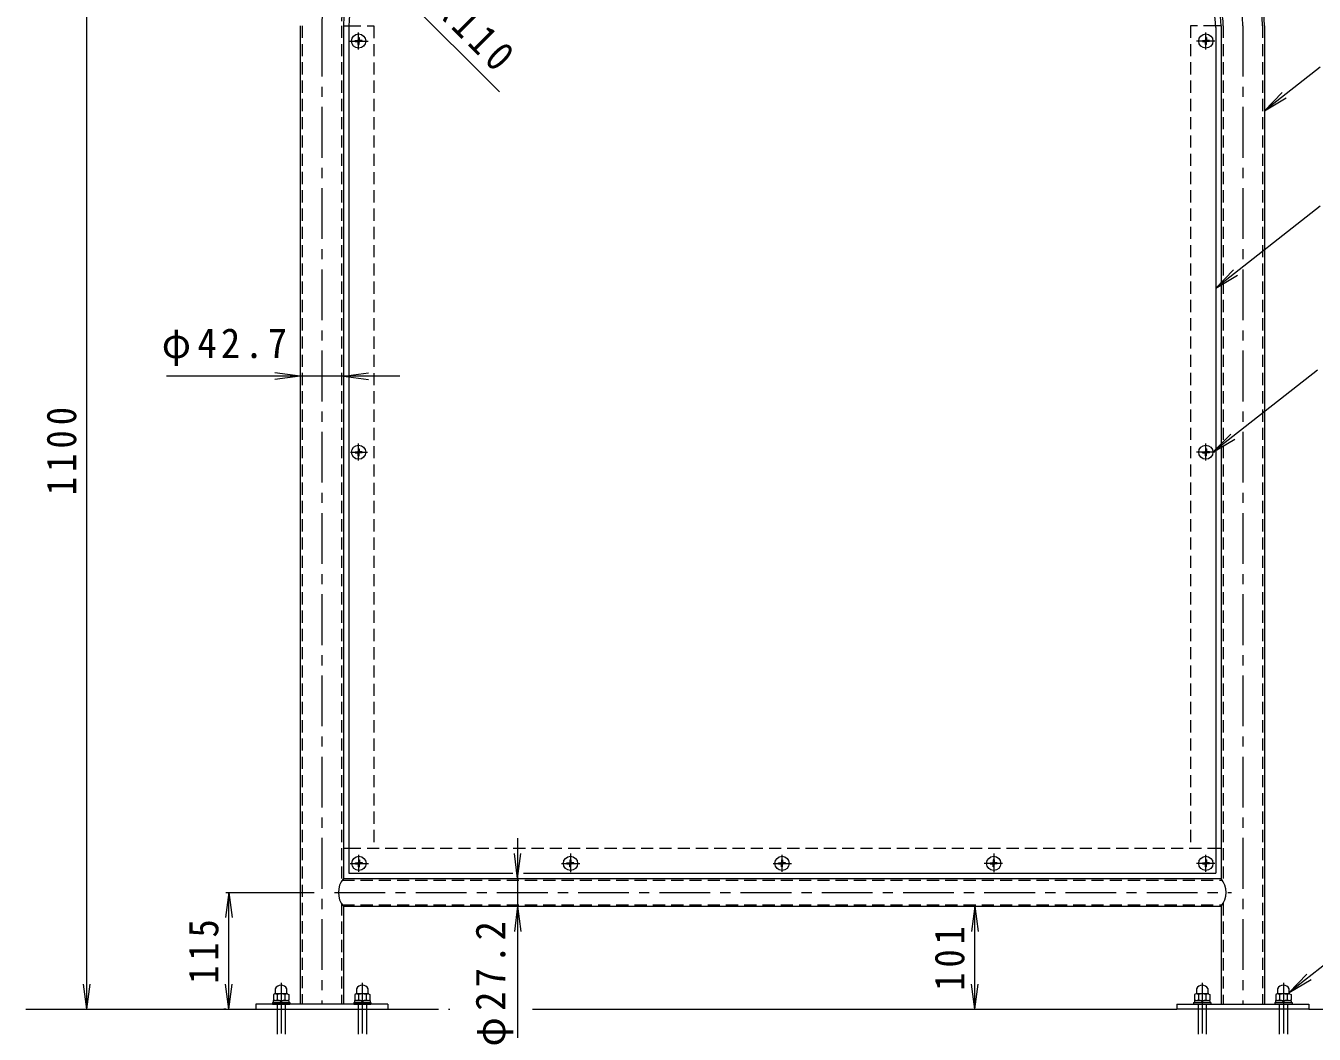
# Model space of a CAD drawing. Units: millimetres, scale not verified. Extents: x -816 to 1708, y -1360 to 1008.
# Drawn here: x -745 to 524, y -852 to 141 of the extents above; entities that cross this region are included whole.
import ezdxf

# ---------------------------------------------------------------- set-up
doc = ezdxf.new("R2010")
doc.units = ezdxf.units.MM
doc.header["$LTSCALE"] = 10
for name, pattern in [('CHAIN1', [8, 5, -1, 1, -1]), ('DASHED1', [1.8, 1.2, -0.6]), ('DOUBLE_CHAIN1', [8.8, 5, -1, 0.6, -0.6, 0.6, -1])]:
    doc.linetypes.add(name, pattern=pattern)
for name, color, linetype, lineweight in [('0-0_通り芯', 4, 'Continuous', 9), ('0-1_躯体', 3, 'CHAIN1', 9), ('0-2_仕上', 6, 'Continuous', 5), ('0-4_その他', 7, 'Continuous', 9), ('0-5_寸法', 2, 'Continuous', 9), ('0-9', 2, 'Continuous', 9), ('0-A', 2, 'Continuous', 9), ('0-C', 7, 'Continuous', 9), ('0-F', 7, 'Continuous', 9)]:
    doc.layers.add(name, color=color, linetype=linetype, lineweight=lineweight)
doc.styles.add('ＭＳ ゴシック', font='')
doc.styles.get('ＭＳ ゴシック').set_extended_font_data('MS Gothic')

msp = doc.modelspace()

# ---------------------------------------------------------------- linework, layer by layer
at = {"layer": '0-0_通り芯'}
for p, q in [((-475, 140.93), (-475, -822.72)), ((-432.3, 140.93), (-432.3, -699.12)), ((432.3, 140.93), (432.3, -699.12)), ((475, 140.93), (475, -822.72)), ((-432.3, -699.12), (432.3, -699.12)), ((-432.3, -726.32), (-432.3, -822.72)), ((-432.3, -726.32), (432.3, -726.32)), ((432.3, -726.32), (432.3, -822.72)), ((-388.65, -822.72), (-518.65, -822.72)), ((-518.65, -822.72), (-518.65, -827.72)), ((-388.65, -822.72), (-388.65, -827.72)), ((388.65, -822.72), (518.65, -822.72)), ((388.65, -822.72), (388.65, -827.72)), ((518.65, -822.72), (518.65, -827.72)), ((-518.65, -827.72), (-388.65, -827.72)), ((518.65, -827.72), (388.65, -827.72))]:
    msp.add_line(p, q, dxfattribs=at)
at = {"layer": '0-0_通り芯', "linetype": 'DASHED1'}
for p, q in [((-473, 140.93), (-473, -822.72)), ((-434.3, 140.93), (-434.3, -701.99)), ((434.3, 140.93), (434.3, -701.99)), ((473, 140.93), (473, -822.72)), ((-433.43, -700.62), (433.43, -700.62)), ((-434.3, -723.45), (-434.3, -822.72)), ((-433.43, -724.82), (433.43, -724.82)), ((434.3, -723.45), (434.3, -822.72))]:
    msp.add_line(p, q, dxfattribs=at)
at = {"layer": '0-0_通り芯', "linetype": 'CHAIN1'}
for p, q in [((-453.65, 140.93), (-453.65, -822.72)), ((453.65, 140.93), (453.65, -822.72)), ((-440.99, -712.72), (442.64, -712.72)), ((-493.65, -801.8), (-493.65, -868.37)), ((-413.65, -801.8), (-413.65, -868.37)), ((413.65, -801.8), (413.65, -868.37)), ((493.65, -801.8), (493.65, -868.37))]:
    msp.add_line(p, q, dxfattribs=at)
at = {"layer": '0-0_通り芯'}
for centre, radius, start, end in [((343.65, 140.93), 131.35, 0, 90), ((-343.65, 140.93), 88.65, 90, 180), ((343.65, 140.93), 88.65, 0, 90), ((-415.84, -712.72), 21.35, 140.43134, 219.56874), ((415.84, -712.72), 21.35, 320.43126, 39.56866)]:
    msp.add_arc(centre, radius, start, end, dxfattribs=at)
at = {"layer": '0-0_通り芯', "linetype": 'DASHED1'}
for centre, radius, start, end in [((343.65, 140.93), 129.35, 0, 90), ((-343.65, 140.93), 90.65, 90, 180), ((343.65, 140.93), 90.65, 0, 90)]:
    msp.add_arc(centre, radius, start, end, dxfattribs=at)
at = {"layer": '0-0_通り芯', "linetype": 'CHAIN1'}
for centre, start, end in [((-343.65, 140.93), 90, 180), ((343.65, 140.93), 0, 90)]:
    msp.add_arc(centre, 110, start, end, dxfattribs=at)
at = {"layer": '0-1_躯体', "linetype": 'Continuous'}
for p, q in [((-432.3, 140.88), (-426.98, 140.88)), ((432.3, 140.93), (426.98, 140.93)), ((-432.3, -669.12), (-427, -669.12)), ((427, -669.12), (432.3, -669.12))]:
    msp.add_line(p, q, dxfattribs=at)
at = {"layer": '0-1_躯体', "linetype": 'DASHED1'}
for p, q in [((-426.98, 140.88), (-402.3, 140.88)), ((-402.3, 140.88), (-402.3, -669.12)), ((402.3, 140.93), (402.3, -669.12)), ((426.98, 140.93), (402.3, 140.93)), ((-427, -669.12), (427, -669.12))]:
    msp.add_line(p, q, dxfattribs=at)
at = {"layer": '0-1_躯体'}
for p, q in [((-417.3, 117.63), (-417.3, 134.44)), ((417.3, 117.63), (417.3, 134.44)), ((-426.02, 125.88), (-407.98, 125.88)), ((426.02, 125.88), (407.98, 125.88)), ((-425.45, -279.12), (-408.44, -279.12)), ((-417.3, -287.37), (-417.3, -270.56)), ((426.02, -279.12), (407.98, -279.12)), ((417.3, -287.37), (417.3, -270.56)), ((-425.72, -684.12), (-407.68, -684.12)), ((-417, -692.37), (-417, -675.56)), ((-217.33, -684.12), (-199.3, -684.12)), ((-208.61, -674.33), (-208.61, -692.91)), ((-8.93, -684.12), (9.1, -684.12)), ((-0.21, -692.37), (-0.21, -675.56)), ((217, -684.12), (198.97, -684.12)), ((208.29, -674.33), (208.29, -692.91)), ((426.02, -684.12), (407.98, -684.12)), ((417.3, -692.37), (417.3, -675.56))]:
    msp.add_line(p, q, dxfattribs=at)
at = {"layer": '0-2_仕上'}
for p, q in [((-427, 139.18), (-427, -693.77)), ((427, 139.23), (427, -693.77)), ((-427, -693.77), (-265.5, -693.77)), ((-254.9, -693.77), (427, -693.77))]:
    msp.add_line(p, q, dxfattribs=at)
for centre, start, end in [((-342, 139.23), 90, 180), ((342, 139.23), 0, 90)]:
    msp.add_arc(centre, 85, start, end, dxfattribs=at)
at = {"layer": '0-4_その他'}
for p, q in [((-685, -827.72), (-685, 272.28)), ((-278.67, 75.95), (-421.43, 218.71)), ((-475, -204.32), (-499.79, -201.06)), ((-432.3, -204.32), (-407.51, -201.06)), ((-376.73, -204.32), (-606.61, -204.32)), ((-475, -204.32), (-499.79, -207.59)), ((-432.3, -204.32), (-407.51, -207.59)), ((-260.62, -659.39), (-260.62, -856.06)), ((-260.62, -699.12), (-263.88, -674.34)), ((-260.62, -699.12), (-257.36, -674.34)), ((-545, -712.72), (-548.26, -737.51)), ((-548, -712.72), (-460.99, -712.72)), ((-545, -827.72), (-545, -712.72)), ((-545, -712.72), (-541.74, -737.51)), ((-260.62, -726.32), (-263.88, -751.11)), ((-260.62, -726.32), (-257.36, -751.11)), ((189.81, -726.32), (186.54, -751.11)), ((189.81, -827.72), (189.81, -726.32)), ((189.81, -726.32), (193.07, -751.11)), ((602.26, -730.35), (499.4, -811.19)), ((499.4, -811.19), (516.87, -793.31)), ((499.4, -811.19), (520.9, -798.44)), ((-685, -827.72), (-688.26, -802.94)), ((-685, -827.72), (-681.74, -802.94)), ((-545, -827.72), (-548.26, -802.94)), ((-545, -827.72), (-541.74, -802.94)), ((189.81, -827.72), (186.54, -802.94)), ((189.81, -827.72), (193.07, -802.94)), ((-548, -827.72), (-550.1, -827.72))]:
    msp.add_line(p, q, dxfattribs=at)
at = {"layer": '0-5_寸法'}
for p, q in [((-499.4, -807.59), (-499.4, -812.07)), ((-487.9, -812.07), (-487.9, -807.59)), ((-419.4, -807.59), (-419.4, -812.07)), ((-407.9, -812.07), (-407.9, -807.59)), ((407.9, -807.59), (407.9, -812.07)), ((419.4, -812.07), (419.4, -807.59)), ((487.9, -807.59), (487.9, -812.07)), ((499.4, -812.07), (499.4, -807.59)), ((-501.16, -813.37), (-501.16, -818.37)), ((-499.85, -819.12), (-501.16, -818.37)), ((-487.45, -812.62), (-499.85, -812.62)), ((-497.4, -813.37), (-497.4, -818.37)), ((-489.9, -813.37), (-489.9, -818.37)), ((-487.65, -812.51), (-486.14, -813.37)), ((-487.45, -819.12), (-486.14, -818.37)), ((-486.14, -813.37), (-486.14, -818.37)), ((-421.16, -813.37), (-421.16, -818.37)), ((-419.85, -819.12), (-421.16, -818.37)), ((-407.45, -812.62), (-419.85, -812.62)), ((-417.4, -813.37), (-417.4, -818.37)), ((-409.9, -813.37), (-409.9, -818.37)), ((-407.65, -812.51), (-406.14, -813.37)), ((-407.45, -819.12), (-406.14, -818.37)), ((-406.14, -813.37), (-406.14, -818.37)), ((406.14, -813.37), (406.14, -818.37)), ((407.45, -819.12), (406.14, -818.37)), ((419.85, -812.62), (407.45, -812.62)), ((409.9, -813.37), (409.9, -818.37)), ((417.4, -813.37), (417.4, -818.37)), ((419.65, -812.51), (421.16, -813.37)), ((419.85, -819.12), (421.16, -818.37)), ((421.16, -813.37), (421.16, -818.37)), ((486.14, -813.37), (486.14, -818.37)), ((487.45, -819.12), (486.14, -818.37)), ((499.85, -812.62), (487.45, -812.62)), ((489.9, -813.37), (489.9, -818.37)), ((497.4, -813.37), (497.4, -818.37)), ((499.65, -812.51), (501.16, -813.37)), ((499.85, -819.12), (501.16, -818.37)), ((501.16, -813.37), (501.16, -818.37)), ((-497.65, -827.72), (-497.65, -852.38)), ((-489.65, -827.72), (-489.65, -852.38)), ((-417.65, -827.72), (-417.65, -852.38)), ((-409.65, -827.72), (-409.65, -852.38)), ((409.65, -827.72), (409.65, -852.38)), ((417.65, -827.72), (417.65, -852.38)), ((489.65, -827.72), (489.65, -852.38)), ((497.65, -827.72), (497.65, -852.38))]:
    msp.add_line(p, q, dxfattribs=at)
at = {"layer": '0-5_寸法', "linetype": 'DASHED1'}
for p, q in [((-497.65, -822.72), (-497.65, -827.72)), ((-497.4, -814.4), (-497.4, -818.37)), ((-489.65, -822.72), (-489.65, -827.72)), ((-417.65, -822.72), (-417.65, -827.72)), ((-417.4, -814.4), (-417.4, -818.37)), ((-409.65, -822.72), (-409.65, -827.72)), ((409.65, -822.72), (409.65, -827.72)), ((409.9, -814.4), (409.9, -818.37)), ((417.65, -822.72), (417.65, -827.72)), ((489.65, -822.72), (489.65, -827.72)), ((489.9, -814.4), (489.9, -818.37)), ((497.65, -822.72), (497.65, -827.72))]:
    msp.add_line(p, q, dxfattribs=at)
at = {"layer": '0-5_寸法'}
for points in [[(-499.65, -812.51), (-499.66, -812.51), (-501.16, -813.37)], [(-419.65, -812.51), (-419.66, -812.51), (-421.16, -813.37)], [(407.65, -812.51), (407.64, -812.51), (406.14, -813.37)], [(487.65, -812.51), (487.64, -812.51), (486.14, -813.37)]]:
    msp.add_lwpolyline(points, dxfattribs=at)
for centre, radius, start, end in [((-499.9, -812.07), 0.5, 299.99968, 0), ((-493.65, -810.62), 6.5, 27.79579, 152.20421), ((-487.4, -812.07), 0.5, 180, 240.00032), ((-419.9, -812.07), 0.5, 299.99968, 0), ((-413.65, -810.62), 6.5, 27.79579, 152.20421), ((-407.4, -812.07), 0.5, 180, 240.00032), ((407.4, -812.07), 0.5, 299.99968, 0), ((413.65, -810.62), 6.5, 27.79579, 152.20421), ((419.9, -812.07), 0.5, 180, 240.00032), ((487.4, -812.07), 0.5, 299.99968, 0), ((493.65, -810.62), 6.5, 27.79579, 152.20421), ((499.9, -812.07), 0.5, 180, 240.00032), ((-499.85, -816.98), 4.36, 55.84651, 90.00017), ((-499.85, -814.76), 4.36, 269.99983, 304.15349), ((-493.65, -822.36), 9.73, 67.32404, 112.67596), ((-493.65, -809.39), 9.73, 247.32404, 292.67596), ((-487.45, -816.98), 4.36, 89.99983, 124.15349), ((-487.45, -814.76), 4.36, 235.84651, 270.00017), ((-419.85, -816.98), 4.36, 55.84651, 90.00017), ((-419.85, -814.76), 4.36, 269.99983, 304.15349), ((-413.65, -822.36), 9.73, 67.32404, 112.67596), ((-413.65, -809.39), 9.73, 247.32404, 292.67596), ((-407.45, -816.98), 4.36, 89.99983, 124.15349), ((-407.45, -814.76), 4.36, 235.84651, 270.00017), ((407.45, -816.98), 4.36, 55.84651, 90.00017), ((407.45, -814.76), 4.36, 269.99983, 304.15349), ((413.65, -822.36), 9.73, 67.32404, 112.67596), ((413.65, -809.39), 9.73, 247.32404, 292.67596), ((419.85, -816.98), 4.36, 89.99983, 124.15349), ((419.85, -814.76), 4.36, 235.84651, 270.00017), ((487.45, -816.98), 4.36, 55.84651, 90.00017), ((487.45, -814.76), 4.36, 269.99983, 304.15349), ((493.65, -822.36), 9.73, 67.32404, 112.67596), ((493.65, -809.39), 9.73, 247.32404, 292.67596), ((499.85, -816.98), 4.36, 89.99983, 124.15349), ((499.85, -814.76), 4.36, 235.84651, 270.00017)]:
    msp.add_arc(centre, radius, start, end, dxfattribs=at)
at = {"layer": '0-9'}
for p, q in [((-502.15, -821.12), (-485.15, -821.12)), ((-501.35, -819.12), (-501.35, -821.12)), ((-493.9, -819.12), (-494.44, -821.12)), ((-492.86, -819.12), (-493.4, -821.12)), ((-485.15, -821.12), (-485.15, -822.72)), ((-422.15, -821.12), (-405.15, -821.12)), ((-421.35, -819.12), (-421.35, -821.12)), ((-413.9, -819.12), (-414.44, -821.12)), ((-412.86, -819.12), (-413.4, -821.12)), ((-405.15, -821.12), (-405.15, -822.72)), ((405.15, -821.12), (422.15, -821.12)), ((405.95, -819.12), (405.95, -821.12)), ((413.4, -819.12), (412.86, -821.12)), ((414.44, -819.12), (413.9, -821.12)), ((422.15, -821.12), (422.15, -822.72)), ((485.15, -821.12), (502.15, -821.12)), ((485.95, -819.12), (485.95, -821.12)), ((493.4, -819.12), (492.86, -821.12)), ((494.44, -819.12), (493.9, -821.12)), ((502.15, -821.12), (502.15, -822.72))]:
    msp.add_line(p, q, dxfattribs=at)
for points in [[(-502.15, -821.12), (-502.15, -822.72), (-485.15, -822.72)], [(-501.35, -819.12), (-485.95, -819.12), (-485.95, -821.12)], [(-422.15, -821.12), (-422.15, -822.72), (-405.15, -822.72)], [(-421.35, -819.12), (-405.95, -819.12), (-405.95, -821.12)], [(405.15, -821.12), (405.15, -822.72), (422.15, -822.72)], [(405.95, -819.12), (421.35, -819.12), (421.35, -821.12)], [(485.15, -821.12), (485.15, -822.72), (502.15, -822.72)], [(485.95, -819.12), (501.35, -819.12), (501.35, -821.12)]]:
    msp.add_lwpolyline(points, dxfattribs=at)
at = {"layer": '0-A'}
for p, q in [((-417.82, 127.13), (-418.05, 126.63)), ((-417.78, 129.33), (-417.82, 127.13)), ((-417.78, 129.33), (-416.82, 129.33)), ((-416.82, 129.33), (-416.78, 127.13)), ((-416.78, 127.13), (-416.55, 126.63)), ((416.78, 127.13), (416.55, 126.63)), ((416.82, 129.33), (416.78, 127.13)), ((417.78, 129.33), (416.82, 129.33)), ((417.78, 129.33), (417.82, 127.13)), ((417.82, 127.13), (418.05, 126.63)), ((-420.75, 125.4), (-418.55, 125.36)), ((-418.55, 126.4), (-418.05, 126.63)), ((-418.55, 125.36), (-418.05, 125.13)), ((-417.82, 124.63), (-418.05, 125.13)), ((-417.78, 122.43), (-417.82, 124.63)), ((-416.78, 124.63), (-416.55, 125.13)), ((-416.05, 126.4), (-416.55, 126.63)), ((-416.05, 125.36), (-416.55, 125.13)), ((-413.85, 125.4), (-416.05, 125.36)), ((413.85, 125.4), (416.05, 125.36)), ((416.05, 126.4), (416.55, 126.63)), ((416.05, 125.36), (416.55, 125.13)), ((416.78, 124.63), (416.55, 125.13)), ((417.78, 122.43), (417.82, 124.63)), ((417.82, 124.63), (418.05, 125.13)), ((418.55, 126.4), (418.05, 126.63)), ((418.55, 125.36), (418.05, 125.13)), ((420.75, 125.4), (418.55, 125.36)), ((-418.55, -278.6), (-418.05, -278.37)), ((-417.82, -277.87), (-418.05, -278.37)), ((-417.78, -275.67), (-417.82, -277.87)), ((-417.78, -275.67), (-416.82, -275.67)), ((-416.82, -275.67), (-416.78, -277.87)), ((-416.78, -277.87), (-416.55, -278.37)), ((-416.05, -278.6), (-416.55, -278.37)), ((416.05, -278.6), (416.55, -278.37)), ((416.78, -277.87), (416.55, -278.37)), ((416.82, -275.67), (416.78, -277.87)), ((417.78, -275.67), (416.82, -275.67)), ((417.78, -275.67), (417.82, -277.87)), ((417.82, -277.87), (418.05, -278.37)), ((418.55, -278.6), (418.05, -278.37)), ((-420.75, -279.6), (-418.55, -279.64)), ((-418.55, -279.64), (-418.05, -279.87)), ((-417.82, -280.37), (-418.05, -279.87)), ((-417.78, -282.57), (-417.82, -280.37)), ((-416.78, -280.37), (-416.55, -279.87)), ((-416.05, -279.64), (-416.55, -279.87)), ((-413.85, -279.6), (-416.05, -279.64)), ((413.85, -279.6), (416.05, -279.64)), ((416.05, -279.64), (416.55, -279.87)), ((416.78, -280.37), (416.55, -279.87)), ((417.78, -282.57), (417.82, -280.37)), ((417.82, -280.37), (418.05, -279.87)), ((418.55, -279.64), (418.05, -279.87)), ((420.75, -279.6), (418.55, -279.64)), ((-420.45, -684.6), (-418.25, -684.64)), ((-418.25, -683.6), (-417.75, -683.37)), ((-418.25, -684.64), (-417.75, -684.87)), ((-417.52, -682.87), (-417.75, -683.37)), ((-417.52, -685.37), (-417.75, -684.87)), ((-417.48, -680.67), (-417.52, -682.87)), ((-417.48, -680.67), (-416.52, -680.67)), ((-416.52, -680.67), (-416.48, -682.87)), ((-416.48, -682.87), (-416.25, -683.37)), ((-416.48, -685.37), (-416.25, -684.87)), ((-415.75, -683.6), (-416.25, -683.37)), ((-415.75, -684.64), (-416.25, -684.87)), ((-413.55, -684.6), (-415.75, -684.64)), ((-212.06, -684.6), (-209.86, -684.64)), ((-209.86, -683.6), (-209.36, -683.37)), ((-209.86, -684.64), (-209.36, -684.87)), ((-209.13, -682.87), (-209.36, -683.37)), ((-209.13, -685.37), (-209.36, -684.87)), ((-209.09, -680.67), (-209.13, -682.87)), ((-209.09, -680.67), (-208.13, -680.67)), ((-208.13, -680.67), (-208.09, -682.87)), ((-208.09, -682.87), (-207.86, -683.37)), ((-208.09, -685.37), (-207.86, -684.87)), ((-207.36, -683.6), (-207.86, -683.37)), ((-207.36, -684.64), (-207.86, -684.87)), ((-205.16, -684.6), (-207.36, -684.64)), ((-3.66, -684.6), (-1.46, -684.64)), ((-1.46, -683.6), (-0.96, -683.37)), ((-1.46, -684.64), (-0.96, -684.87)), ((-0.73, -682.87), (-0.96, -683.37)), ((-0.73, -685.37), (-0.96, -684.87)), ((-0.69, -680.67), (-0.73, -682.87)), ((-0.69, -680.67), (0.27, -680.67)), ((0.27, -680.67), (0.31, -682.87)), ((0.31, -682.87), (0.54, -683.37)), ((0.31, -685.37), (0.54, -684.87)), ((1.04, -683.6), (0.54, -683.37)), ((1.04, -684.64), (0.54, -684.87)), ((3.24, -684.6), (1.04, -684.64)), ((204.84, -684.6), (207.04, -684.64)), ((207.04, -683.6), (207.54, -683.37)), ((207.04, -684.64), (207.54, -684.87)), ((207.77, -682.87), (207.54, -683.37)), ((207.77, -685.37), (207.54, -684.87)), ((207.81, -680.67), (207.77, -682.87)), ((208.77, -680.67), (207.81, -680.67)), ((208.77, -680.67), (208.81, -682.87)), ((208.81, -682.87), (209.04, -683.37)), ((208.81, -685.37), (209.04, -684.87)), ((209.54, -683.6), (209.04, -683.37)), ((209.54, -684.64), (209.04, -684.87)), ((211.74, -684.6), (209.54, -684.64)), ((413.85, -684.6), (416.05, -684.64)), ((416.05, -683.6), (416.55, -683.37)), ((416.05, -684.64), (416.55, -684.87)), ((416.78, -682.87), (416.55, -683.37)), ((416.78, -685.37), (416.55, -684.87)), ((416.82, -680.67), (416.78, -682.87)), ((417.78, -680.67), (416.82, -680.67)), ((417.78, -680.67), (417.82, -682.87)), ((417.82, -682.87), (418.05, -683.37)), ((417.82, -685.37), (418.05, -684.87)), ((418.55, -683.6), (418.05, -683.37)), ((418.55, -684.64), (418.05, -684.87)), ((420.75, -684.6), (418.55, -684.64)), ((-417.48, -687.57), (-417.52, -685.37)), ((-209.09, -687.57), (-209.13, -685.37)), ((-0.69, -687.57), (-0.73, -685.37)), ((208.77, -687.57), (208.81, -685.37)), ((417.78, -687.57), (417.82, -685.37))]:
    msp.add_line(p, q, dxfattribs=at)
for points in [[(-420.75, 125.4), (-420.75, 126.36), (-418.55, 126.4)], [(-417.78, 122.43), (-416.82, 122.43), (-416.78, 124.63)], [(-413.85, 125.4), (-413.85, 126.36), (-416.05, 126.4)], [(413.85, 125.4), (413.85, 126.36), (416.05, 126.4)], [(417.78, 122.43), (416.82, 122.43), (416.78, 124.63)], [(420.75, 125.4), (420.75, 126.36), (418.55, 126.4)], [(-420.75, -279.6), (-420.75, -278.64), (-418.55, -278.6)], [(-413.85, -279.6), (-413.85, -278.64), (-416.05, -278.6)], [(413.85, -279.6), (413.85, -278.64), (416.05, -278.6)], [(420.75, -279.6), (420.75, -278.64), (418.55, -278.6)], [(-417.78, -282.57), (-416.82, -282.57), (-416.78, -280.37)], [(417.78, -282.57), (416.82, -282.57), (416.78, -280.37)], [(-420.45, -684.6), (-420.45, -683.64), (-418.25, -683.6)], [(-413.55, -684.6), (-413.55, -683.64), (-415.75, -683.6)], [(-212.06, -684.6), (-212.06, -683.64), (-209.86, -683.6)], [(-205.16, -684.6), (-205.16, -683.64), (-207.36, -683.6)], [(-3.66, -684.6), (-3.66, -683.64), (-1.46, -683.6)], [(3.24, -684.6), (3.24, -683.64), (1.04, -683.6)], [(204.84, -684.6), (204.84, -683.64), (207.04, -683.6)], [(211.74, -684.6), (211.74, -683.64), (209.54, -683.6)], [(413.85, -684.6), (413.85, -683.64), (416.05, -683.6)], [(420.75, -684.6), (420.75, -683.64), (418.55, -683.6)], [(-417.48, -687.57), (-416.52, -687.57), (-416.48, -685.37)], [(-209.09, -687.57), (-208.13, -687.57), (-208.09, -685.37)], [(-0.69, -687.57), (0.27, -687.57), (0.31, -685.37)], [(208.77, -687.57), (207.81, -687.57), (207.77, -685.37)], [(417.78, -687.57), (416.82, -687.57), (416.78, -685.37)]]:
    msp.add_lwpolyline(points, dxfattribs=at)
for centre in [(-417.3, 125.88), (417.3, 125.88), (-417.3, -279.12), (417.3, -279.12), (-417, -684.12), (-208.61, -684.12), (-0.21, -684.12), (208.29, -684.12), (417.3, -684.12)]:
    msp.add_circle(centre, 7, dxfattribs=at)
at = {"layer": '0-C'}
for p, q in [((-745.16, -827.72), (-518.65, -827.72)), ((-246.03, -827.72), (388.65, -827.72)), ((518.65, -827.72), (749.24, -827.72))]:
    msp.add_line(p, q, dxfattribs=at)
at = {"layer": '0-C', "linetype": 'DOUBLE_CHAIN1'}
msp.add_line((-388.65, -827.72), (-327.51, -827.72), dxfattribs=at)
at = {"layer": '0-F'}
for p, q in [((529.86, 100.29), (475, 57.17)), ((475, 57.17), (492.47, 75.06)), ((475, 57.17), (496.5, 69.92)), ((529.86, -36.61), (427, -117.45)), ((427, -117.45), (444.47, -99.57)), ((427, -117.45), (448.5, -104.7)), ((527.16, -198.28), (424.3, -279.12)), ((424.3, -279.12), (441.77, -261.24)), ((424.3, -279.12), (445.8, -266.37))]:
    msp.add_line(p, q, dxfattribs=at)

# ---------------------------------------------------------------- texts
at = {"layer": '0-4_その他', "color": 2, "char_height": 29.33, "attachment_point": 7, "style": 'ＭＳ ゴシック'}
for s, insert, rotation in [('\\T1.28;\\W0.9;R110', (-343.92, 155.34), 315), ('\\T1.28;\\W0.9;1100', (-695, -321.47), 90), ('\\T1.27;\\W0.9;115', (-555, -802.72), 90), ('\\T1.22;\\W0.95;φ27.2', (-264.9, -864.48), 90), ('\\T1.27;\\W0.9;101', (179.81, -809.52), 90)]:
    msp.add_mtext(s, dxfattribs=dict(at, insert=insert, rotation=rotation))
at = {"layer": '0-4_その他', "color": 2, "insert": (-611.2, -194.32), "char_height": 29.33, "attachment_point": 7, "style": 'ＭＳ ゴシック'}
msp.add_mtext('\\T1.22;\\W0.95;φ42.7', dxfattribs=at)

doc.saveas('drawing.dxf')
